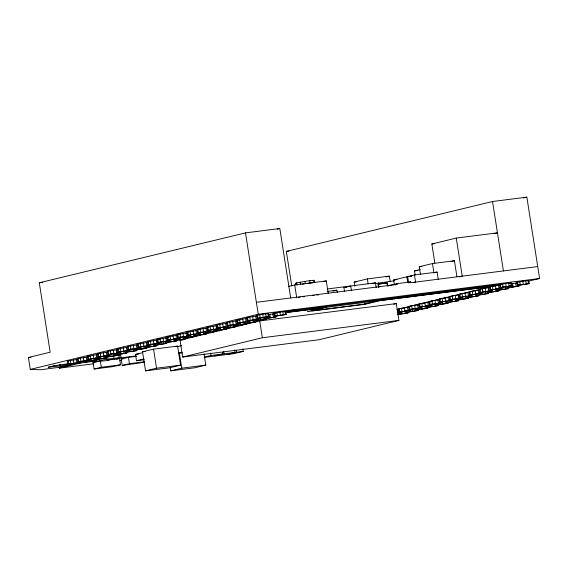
<?xml version="1.0" encoding="UTF-8"?>
<svg xmlns="http://www.w3.org/2000/svg" width="568" height="568" viewBox="0 0 568 568"><rect width="100%" height="100%" fill="white"/><g stroke="black" fill="none" stroke-linecap="round" stroke-linejoin="round"><path stroke-width="0.85" d="M145.032 347.595L156.96 345.734L145.82 347.623L145.032 347.595L144.783 346.011M155.043 345.174L166.964 343.313L155.831 345.202L155.043 345.174L154.794 343.59M121.048 357.627L106.685 360.588L92.449 362.093L106.812 359.132L121.048 357.627L120.679 355.256L115.325 355.561M179.19 336.739L179.438 338.322L178.629 338.599L167.517 340.182L167.02 337.009L177.436 335.198M267.819 313.721L268.629 313.444L269.125 316.617L257.205 318.478L256.708 315.304L268.629 313.444M284.973 311.541L285.782 311.271L286.279 314.445L274.358 316.305L273.861 313.124L285.782 311.271M314.814 282.679L314.445 280.301L309.709 280.627L296.666 282.836L295.367 283.276L295.616 284.859M67.819 364.308L79.747 362.448L67.819 364.308L67.322 361.134L77.738 359.324M87.749 356.903L77.333 358.713L77.83 361.887L89.751 360.027L77.83 361.887M87.841 359.466L99.762 357.606L87.841 359.466L87.344 356.292L97.76 354.482M97.852 357.045L109.773 355.185L97.852 357.045L97.348 353.871L107.764 352.061M107.856 354.617L119.784 352.756L107.856 354.617L107.359 351.443L117.775 349.632M117.867 352.195L129.795 350.335L117.867 352.195L117.37 349.022L127.786 347.211M127.878 349.774L139.799 347.914L127.878 349.774L127.381 346.601L137.797 344.79M137.889 347.353L149.81 345.493L137.889 347.353L137.392 344.18L147.808 342.369M85.789 361.851L84.973 362.128L96.901 360.268L85.789 361.851L85.541 360.268M147.9 344.932L159.821 343.072L147.9 344.932L147.403 341.759L157.812 339.948M94.984 359.707L106.912 357.847L95.772 359.736L94.984 359.707L94.735 358.117M157.506 342.603L169.427 340.743L157.506 342.603L157.009 339.43L167.425 337.619M104.995 357.286L116.916 355.426L105.783 357.315L104.995 357.286L104.746 355.696M115.006 354.865L126.927 353.005L115.794 354.886L115.006 354.865L114.757 353.275M177.528 337.761L189.449 335.901L177.528 337.761L177.031 334.587L187.44 332.777M125.826 352.167L125.017 352.444L136.938 350.584L125.826 352.167L125.578 350.577M187.532 335.34L199.46 333.48L187.532 335.34L187.035 332.166L197.451 330.356M135.021 350.016L146.949 348.156L135.809 350.044L135.021 350.016L134.772 348.433M207.462 327.935L197.046 329.745L197.543 332.919L209.471 331.059L197.543 332.919M167.517 340.182L179.438 338.322M207.554 330.498L219.475 328.638L207.554 330.498L207.057 327.317L217.473 325.514M217.161 328.169L229.089 326.309L217.161 328.169L216.664 324.995L227.079 323.185M165.87 342.476L165.054 342.752L176.975 340.892L165.87 342.476L165.622 340.885M227.172 325.748L239.1 323.888L227.172 325.748L226.675 322.574L237.09 320.764M174.66 340.424L186.588 338.563L175.448 340.452L174.66 340.424L174.411 338.84M237.183 323.327L249.103 321.467L237.183 323.327L236.686 320.153L247.101 318.343M184.671 338.003L196.592 336.142L185.459 338.031L184.671 338.003L184.422 336.419M247.194 320.906L259.114 319.046L247.194 320.906L246.697 317.732L257.112 315.922M194.682 335.581L206.603 333.721L195.47 335.61L194.682 335.581L194.434 333.998M205.502 332.884L204.693 333.16L216.614 331.3L205.502 332.884L205.254 331.3M214.697 330.739L226.625 328.879L215.485 330.768L214.697 330.739L214.448 329.149M224.708 328.318L236.636 326.458L225.496 328.339L224.708 328.318L224.459 326.728M234.321 325.989L246.242 324.129L235.102 326.018L234.321 325.989L234.073 324.406M257.205 318.478L269.125 316.617M244.325 323.568L256.253 321.708L245.113 323.597L244.325 323.568L244.077 321.978M255.153 320.87L254.336 321.147L266.264 319.287L255.153 320.87L254.904 319.28M264.347 318.726L276.268 316.866L265.135 318.747L264.347 318.726L264.099 317.136M274.358 316.305L286.279 314.445M458.738 298.157L458.234 294.984L452.249 295.914L449.203 296.652L449.7 299.826L461.67 297.959L449.7 299.826M489.907 290.099L501.878 288.224L489.907 290.099L489.41 286.925L499.89 285.101M499.563 284.469L511.534 282.594L512.031 285.768L500.06 287.642L499.563 284.469L500.337 284.497M466.86 297.653L478.824 295.786L467.627 297.689L466.86 297.653L466.612 296.063M511.534 282.594L509.226 283.183M500.06 287.642L512.031 285.768M516.724 282.289L528.687 280.414L529.184 283.602L517.221 285.47L516.724 282.289L517.491 282.317M506.819 286.336L507.068 287.926L519.031 286.059L518.783 284.469M527.857 280.699L528.687 280.414M517.221 285.47L529.184 283.602M519.031 286.059L507.068 287.926M398.935 312.116L410.905 310.242L398.935 312.116L398.438 308.942L408.91 307.111M429.216 302.197L418.744 304.022L419.241 307.196L431.211 305.328L419.241 307.196M441.364 298.527L439.05 299.109L439.547 302.282L451.517 300.415L439.547 302.282M409.088 309.659L421.058 307.785L409.088 309.659L408.591 306.479M406.347 312.301L418.311 310.433L407.114 312.329L406.347 312.301L406.099 310.71M429.394 304.739L441.364 302.872L429.394 304.739L428.897 301.565L429.735 301.288L430.232 304.462M479.577 290.014L469.104 291.838L469.601 295.012L481.572 293.145L469.601 295.012M416.088 309.943L428.059 308.069L416.862 309.972L416.088 309.943L415.84 308.353M426.241 307.487L438.219 305.612L427.015 307.515L426.241 307.487L425.993 305.896M436.394 305.03L448.365 303.156L437.168 305.059L436.394 305.03L436.146 303.44M459.448 297.469L471.412 295.601L459.448 297.469L458.951 294.295L459.789 294.011L460.286 297.185M446.555 302.574L458.518 300.699L447.321 302.602L446.555 302.574L446.299 300.983M456.707 300.117L468.671 298.243L457.474 300.145L456.707 300.117L456.459 298.519M479.754 292.555L491.725 290.688L479.754 292.555L479.257 289.382L480.031 289.41M476.602 295.296L488.572 293.429L477.376 295.332L476.602 295.296L476.353 293.706M487.6 292.563L486.755 292.839L498.725 290.972L487.6 292.563L487.351 290.965M496.915 290.383L508.878 288.516L497.682 290.418L496.915 290.383L496.659 288.792M62.395 366.949L40.449 369.74L30.267 369.392L28.4 357.478L50.169 352.21L39.298 282.779L245.497 232.88L279.818 228.521L290.688 297.959M277.241 229.145L278.959 228.734M291.774 286.116L286.336 251.404L492.541 201.505L526.855 197.146L539.6 278.49L528.396 281.203M523.419 197.976L526.855 197.146M434.832 263.034L431.85 243.991L456.267 238.077L497.447 232.852L494.075 233.668M288.288 286.464L294.7 284.916L326.273 280.904L328.261 293.599M323.866 281.487L326.273 280.904M354.808 286.272L354.155 282.104L367.375 278.909L389.336 276.119L390.117 281.117M420.426 274.245L419.255 266.747L432.468 263.552L454.428 260.762L456.906 276.595M386.027 276.921L389.336 276.119M451.127 261.564L454.428 260.762M344.535 291.597L343.917 287.628L350.726 285.981L351.471 290.745M415.151 275.061L414.498 270.901L420.277 269.502M332.905 291.15L336.916 290.184L337.286 292.563M372.033 283.666L375.434 282.843L376.179 287.607M375.05 283.624L394.249 280.784M394.377 284.753L393.631 279.988L406.837 276.793L411.892 276.154M408.655 282.942L407.661 276.595L414.455 274.955L437.111 272.072L438.226 279.215M378.515 287.351L378.018 284.178L378.423 284.078L387.355 282.949L387.852 286.123M30.267 369.392L258.241 314.225L539.6 278.49M387.355 282.949L378.018 284.178M433.711 272.896L437.111 272.072M387.745 285.881L396.918 283.659L410.657 281.92L410.785 282.701L537.733 266.577M395.378 284.852L397.046 284.447L396.918 283.659M287.28 311.456L295.282 309.517L295.41 310.32L287.401 312.258L287.28 311.456L289.02 311.236M408.158 282.523L410.657 281.92M85.299 361.085L59.235 367.354L59.363 368.142L93.606 363.797M59.363 368.142L80.983 362.916M413.88 282.502L415.577 282.097L414.455 274.955M180.042 340.211L259.725 320.934L396.286 303.582L398.921 320.409L319.244 339.692L182.676 357.038L180.042 340.211L183.542 339.77M97.916 361.496L93.109 362.661L94.103 369.008L113.316 366.566L120.522 364.826L119.528 358.479L110.796 359.587M322.063 307.224L322.184 308.026L307.373 311.612L365.004 304.292L379.822 300.706L491.675 286.499L491.554 285.697M142.547 351.812L153.566 349.142L177.585 346.097L180.567 365.139L169.555 367.801L145.529 370.854L142.547 351.812L145.124 351.486M326.529 307.281L312.123 310.767L363.591 304.228L377.997 300.742L377.876 299.954M144.336 359.729L136.476 360.73L135.482 354.389L142.689 352.643M116.326 359.253L119.528 358.479M459.263 276.886L462.238 276.169L456.267 238.077M144.648 362.221L122.234 365.437L121.24 359.09L128.446 357.343L136.306 356.349M175.043 346.707L177.585 346.097M177.585 346.643L181.59 345.678M94.103 369.008L101.31 367.269L120.522 364.826M373.112 301.494L378.87 300.103M136.476 360.73L143.676 358.983M122.234 365.437L129.44 363.69L144.286 361.809M178.579 352.984L181.781 352.21M393.716 304.207L396.286 303.582M182.676 357.038L262.359 337.754L398.921 320.409M396.94 309.425L491.675 286.499M501.161 283.368L501.288 284.17L493.28 286.109L287.401 312.258M145.529 370.854L156.548 368.192L180.567 365.139M204.281 357.116L210.984 355.497L222.628 354.013L222.358 352.295M222.628 354.013L213.412 356.243L204.26 357.407M234.974 352.444L224.041 353.836L214.825 356.065L225.766 354.673L234.974 352.444L234.577 349.874M243.239 351.4L236.394 352.266L227.179 354.496L234.03 353.63L243.239 351.4L242.834 348.823M170.201 367.368L170.741 370.826L181.76 368.163L205.779 365.11L204.011 353.857M205.779 365.11L194.76 367.78L170.741 370.826M272.775 314.416L274.238 314.118M165.927 338.301L167.39 337.995M70.524 364.031L60.151 365.948L48.266 367.205L54.287 365.749L67.968 363.697M481.572 288.792L480.095 289.098L480.592 292.271M460.527 293.862L469.424 292.47M430.473 301.132L439.376 299.741M410.905 305.896L409.429 306.202L409.926 309.375M417.508 305.35L418.992 305.044M398.111 313.337L401.157 312.599L398.218 312.798L397.721 309.624L399.169 309.475M397.763 314.324L408.158 312.89L397.685 314.707M302.133 284.22L304.526 283.815M268.344 314.573L274.266 313.742M489.737 287.557L482.303 288.643L482.8 291.817M511.115 283.751L517.043 282.921M449.529 297.284L442.096 298.37L442.593 301.544M419.063 304.654L411.644 305.74L412.141 308.921M313.181 280.258L313.557 282.637L305.321 283.68L304.952 281.302M39.298 282.779L42.813 282.331M286.336 251.404L288.977 251.07M431.85 243.991L434.477 243.658M419.255 266.747L421.889 266.413M414.498 270.901L418.012 270.453M354.155 282.104L356.796 281.771M407.661 276.595L411.147 276.154M393.631 279.988L397.004 279.562M327.75 288.913L375.434 282.843M343.917 287.628L346.473 287.301M327.473 291.384L336.916 290.184M256.374 302.318L397.046 284.447M298.441 297.384L300.195 297.163M302.822 296.83L304.576 296.61M312.471 295.601L314.225 295.381M316.859 295.048L318.613 294.827M295.41 310.32L501.288 284.17M284.994 311.931L289.304 311.385M285.122 312.734L322.184 308.026M135.482 354.389L138.975 353.942M93.273 361.354L74.11 363.797L73.989 362.995M116.305 358.436L136.306 355.887M107.302 360.027L109.049 359.807M121.24 359.09L122.986 358.869M119.954 360.446L121.708 360.226M178.87 353.317L182.364 352.87M276.098 313.003L273.861 313.124M248.933 317.604L246.697 317.732M238.198 320.103L239.646 319.947M198.559 329.696L200.007 329.539M169.25 336.881L167.02 337.009M158.522 339.38L159.97 339.231M119.607 348.894L117.37 349.022M89.574 356.164L87.344 356.292M256.708 315.304L257.489 315.332M236.686 320.153L237.474 320.174M226.675 322.574L227.463 322.603M216.664 324.995L217.452 325.024M207.057 327.317L207.845 327.346M187.035 332.166L187.823 332.195M177.031 334.587L177.812 334.616M157.009 339.43L157.797 339.458M147.403 341.759L148.184 341.787M137.392 344.18L138.173 344.208M127.381 346.601L128.169 346.629M107.359 351.443L108.147 351.471M97.348 353.871L98.136 353.892M28.4 357.478L30.949 357.57M67.322 361.134L68.11 361.163M398.438 308.942L399.212 308.971M489.41 286.925L490.184 286.954M527.92 280.386L528.418 283.567M525.755 280.613L526.252 283.794M522.773 281.039L523.27 284.22M519.77 281.55L520.267 284.731M517.554 282.005L518.051 285.186M515.602 283.07L516.099 286.258M512.62 283.496L513.117 286.677M510.76 282.566L511.257 285.739M509.865 285.597L510.114 287.188M508.601 282.793L509.098 285.967M505.619 283.219L506.116 286.393M492.541 201.505L503.411 270.936M505.57 286.322L505.946 288.714M502.609 283.73L503.106 286.904M502.588 286.748L502.964 289.14M500.401 284.185L500.898 287.358M499.712 288.054L499.961 289.644M498.441 285.25L498.938 288.423M497.504 288.509L497.753 290.099M495.459 285.676L495.956 288.849M495.545 289.581L495.793 291.171M492.456 286.187L492.953 289.361M492.435 289.204L492.811 291.597M490.248 286.641L490.745 289.815M488.288 287.706L488.785 290.88M485.306 288.132L485.803 291.306M485.384 292.037L485.64 293.628M482.409 292.463L482.658 294.054M478.135 290.163L478.632 293.336M475.153 290.589L475.65 293.762M475.515 293.599L475.892 295.985M472.15 291.1L472.647 294.274M472.661 294.82L472.91 296.411M469.942 291.554L470.439 294.728M469.658 295.332L469.906 296.922M467.982 292.619L468.479 295.793M465 293.045L465.497 296.219M465.49 296.851L465.739 298.441M461.997 293.557L462.757 298.867M459.505 297.788L459.753 299.379M457.297 298.243L457.545 299.833M455.259 295.41L455.756 298.583M455.337 299.308L455.586 300.898M452.249 295.914L452.746 299.087M452.355 299.734L452.604 301.324M450.041 296.375L450.538 299.549M448.081 297.44L448.578 300.614M445.099 297.866L445.596 301.04M445.056 300.969L445.433 303.355M442.202 302.19L442.451 303.781M439.888 298.832L440.385 302.006M439.192 302.701L439.447 304.292M432.468 263.552L433.902 272.718M437.928 299.897L438.425 303.071M434.946 300.323L435.443 303.497M434.903 303.426L435.28 305.811M431.943 300.827L432.44 304.008M431.921 303.852L432.298 306.237M429.046 305.158L429.294 306.748M427.775 302.353L428.272 305.527M426.831 305.612L427.086 307.203M424.793 302.779L425.29 305.953M424.871 306.677L425.12 308.268M421.79 303.291L422.287 306.464M421.768 306.308L422.138 308.694M419.582 303.745L420.079 306.919M417.622 304.81L418.119 307.984M416.678 308.069L416.926 309.659M414.64 305.236L415.137 308.41M415.13 309.035L415.378 310.625M412.148 309.461L412.396 311.051M406.837 276.793L407.71 282.353M407.469 307.267L407.966 310.44M404.487 307.693L404.984 310.866M404.849 310.696L405.225 313.082M401.484 308.204L401.981 311.378M401.995 311.917L402.243 313.508M399.276 308.658L399.773 311.832M398.992 312.428L399.24 314.019M387.071 283.837L387.319 285.427M378.48 282.793L378.728 284.376M378.423 284.078L378.92 287.252M367.375 278.909L368.156 283.908M364.883 303.489L365.004 304.292M309.709 280.627L310.078 283.006M300.167 282.111L300.543 284.49M296.666 282.836L297.043 285.214M294.7 284.916L296.688 297.611M285.001 311.243L285.498 314.416M282.829 311.47L283.325 314.644M279.854 311.896L280.351 315.07M276.864 312.4L277.361 315.574M274.678 312.854L275.175 316.028M272.817 313.891L273.314 317.065M269.843 314.317L270.34 317.491M267.84 313.422L268.337 316.596M267.102 316.411L267.351 317.995M265.675 313.65L266.172 316.823M264.915 316.859L265.164 318.449M262.693 314.076L263.19 317.249M263.055 317.902L263.303 319.486M259.711 314.58L260.208 317.753M259.959 317.533L260.329 319.912M259.725 320.934L262.359 337.754M245.497 232.88L258.241 314.225M257.517 315.027L258.014 318.208M257.091 318.833L257.339 320.416M255.664 316.071L256.161 319.244M252.689 316.497L253.186 319.67M253.051 320.324L253.3 321.914M249.7 317.001L250.197 320.174M250.069 320.75L250.318 322.333M247.513 317.455L248.01 320.629M245.653 318.492L246.15 321.666M242.678 318.918L243.175 322.091M242.912 321.95L243.289 324.335M239.689 319.422L240.186 322.596M240.058 323.171L240.307 324.754M237.502 319.876L237.999 323.05M237.076 323.675L237.325 325.265M235.642 320.913L236.139 324.087M233.306 324.278L233.675 326.657M232.667 321.339L233.164 324.513M236.125 350.548L236.394 352.266M230.452 325.492L230.7 327.083M229.678 321.843L230.175 325.024M227.491 322.297L227.988 325.471M227.463 326.004L227.711 327.587M225.638 323.341L226.135 326.515M223.423 327.495L223.671 329.078M222.656 323.76L223.153 326.934M220.32 327.125L220.689 329.504M219.667 324.271L220.164 327.445M223.636 351.258L224.041 353.836M217.48 324.719L217.977 327.892M217.452 328.425L217.7 330.008M216.025 325.663L216.522 328.836M215.265 328.872L215.513 330.462M213.05 326.089L213.547 329.262M213.412 329.916L213.66 331.499M210.061 326.593L210.558 329.767M210.43 330.342L210.678 331.925M207.874 327.047L208.371 330.221M210.579 352.92L210.984 355.497M206.014 328.084L206.511 331.258M203.039 328.51L203.536 331.684M203.401 332.337L203.649 333.927M200.05 329.014L200.547 332.188M200.426 332.763L200.674 334.346M197.863 329.468L198.36 332.642M196.01 330.505L196.507 333.679M193.028 330.931L193.525 334.105M193.269 333.97L193.638 336.348M190.039 331.435L190.536 334.609M190.415 335.184L190.663 336.774M187.852 331.889L188.349 335.063M187.426 335.688L187.674 337.278M185.999 332.926L186.496 336.107M183.017 333.352L183.514 336.526M183.258 336.391L183.627 338.769M180.028 333.863L180.525 337.037M180.283 336.81L180.652 339.195M177.841 334.311L178.338 337.484M179.318 352.579L181.76 368.163M175.988 335.354L176.485 338.528M175.228 338.563L175.476 340.154M173.772 339.508L174.021 341.091M173.013 335.773L173.51 338.954M170.67 339.139L171.046 341.517M170.024 336.284L170.521 339.458M167.837 336.732L168.334 339.905M167.808 340.438L168.057 342.028M165.977 337.775L166.474 340.949M163.761 341.929L164.01 343.519M163.002 338.201L163.499 341.375M160.787 342.355L161.035 343.938M160.013 338.705L160.51 341.879M157.826 339.153L158.323 342.326M156.37 340.097L156.867 343.271M153.388 340.523L153.885 343.697M153.63 343.555L153.999 345.94M153.566 349.142L156.548 368.192M150.399 341.027L150.896 344.201M150.776 344.776L151.024 346.366M148.213 341.482L148.709 344.655M147.786 345.28L148.035 346.87M146.359 342.518L146.856 345.699M143.384 342.944L143.881 346.118M143.619 345.983L143.995 348.361M140.395 343.455L140.892 346.629M140.644 346.402L141.013 348.787M138.209 343.903L138.706 347.076M137.775 347.701L138.024 349.292M136.348 344.946L136.845 348.12M135.589 348.156L135.837 349.739M133.373 345.365L133.87 348.539M133.736 349.199L133.984 350.783M130.384 345.876L130.881 349.05M130.633 348.83L131.002 351.209M128.198 346.324L128.695 349.498M128.446 357.343L129.44 363.69M126.337 347.368L126.834 350.541M123.362 347.793L123.859 350.967M123.725 351.62L123.973 353.204M120.373 348.298L120.87 351.471M120.75 352.046L120.998 353.63M118.187 348.745L118.684 351.919M118.797 355.192L119.166 357.563M116.333 349.789L116.831 352.962M113.352 350.215L113.848 353.388M113.593 353.246L113.962 355.625M113.586 355.738L113.962 358.117M110.362 350.719L110.859 353.892M110.739 354.467L110.987 356.051M108.176 351.166L108.673 354.347M107.75 354.972L107.998 356.555M106.322 352.21L106.819 355.383M106.443 356.761L106.812 359.132M103.341 352.636L103.837 355.809M103.703 356.463L103.951 358.053M100.351 353.14L100.848 356.313M100.607 356.093L100.976 358.472M100.316 360.914L101.31 367.269M99.407 358.763L99.656 360.346M98.165 353.594L98.662 356.768M97.739 357.393L97.987 358.983M96.311 354.631L96.808 357.804M95.552 357.847L95.8 359.43M93.337 355.057L93.834 358.231M93.699 358.884L93.947 360.474M90.347 355.561L90.844 358.735M90.596 358.514L90.965 360.893M88.161 356.015L88.658 359.189M86.3 357.052L86.797 360.226M83.326 357.478L83.823 360.652M80.337 357.982L80.833 361.163M78.15 358.436L78.647 361.61M76.29 359.48L76.787 362.654M73.315 359.899L73.812 363.073M70.325 360.41L70.822 363.584M68.139 360.857L68.636 364.031M59.888 364.244L60.151 365.948M53.925 365.096L54.194 366.793"/></g></svg>
